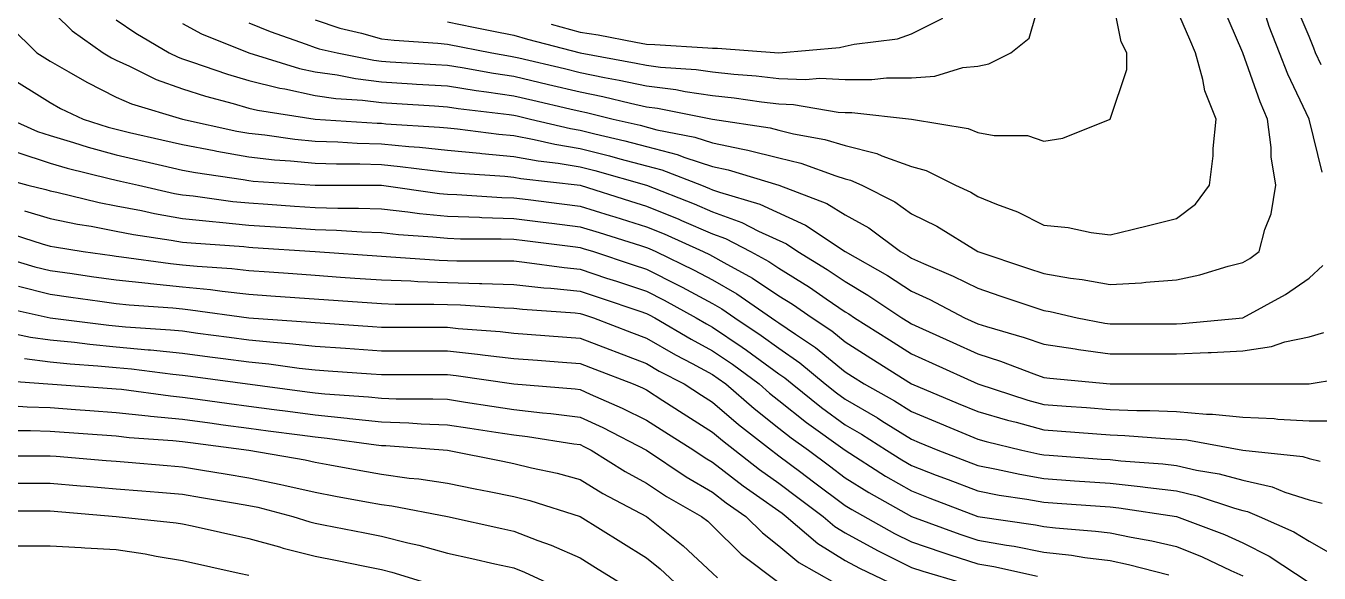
# Model space of a CAD drawing. Header units: inches. Extents: x 794995 to 811195, y 2485918 to 2508058.
# Drawn here: x 806294 to 806880, y 2498673 to 2498921 of the extents above; entities that cross this region are included whole.
import ezdxf

# ---------------------------------------------------------------- set-up
doc = ezdxf.new("R2010")
doc.units = ezdxf.units.IN
doc.header["$MEASUREMENT"] = 0
doc.layers.add('contour', color=7, linetype='Continuous')

msp = doc.modelspace()

# ---------------------------------------------------------------- linework, layer by layer
at = {"layer": 'contour'}
for points in [[(806880.61, 2498902.91), (806878.16, 2498908.36), (806877.3, 2498910.5), (806875.16, 2498915.86), (806868.49, 2498931.69), (806866.16, 2498938.36), (806854.16, 2498968.36), (806852.36, 2498975.56), (806845.16, 2498998.36), (806839.7, 2499022.91), (806838.49, 2499028.36), (806837.16, 2499036.36), (806835.69, 2499048.89), (806833.91, 2499058.36), (806833.16, 2499070.36), (806833.16, 2499076.36), (806832.3, 2499088.36), (806835.69, 2499097.84), (806845.16, 2499118.36), (806865.16, 2499128.36), (806875.16, 2499131.7), (806889.28, 2499132.48)], [(806425.16, 2498923.36), (806436.41, 2498919.61), (806446.16, 2498917.36), (806455.16, 2498914.79), (806460.97, 2498914.17), (806480.71, 2498912.81), (806485.16, 2498912.36), (806505.16, 2498908.36), (806513.62, 2498906.82), (806515.16, 2498906.6), (806517.47, 2498906.05), (806538.02, 2498901.22), (806545.16, 2498899.54), (806556.27, 2498897.25), (806562.85, 2498896.05), (806575.16, 2498893.36), (806588.49, 2498891.7), (806592.66, 2498890.86), (806605.16, 2498889.08), (806614.84, 2498888.04), (806627.33, 2498886.19), (806635.16, 2498885.28), (806641.83, 2498885.03), (806662, 2498881.52), (806665.16, 2498881.36), (806668.16, 2498881.36), (806695.16, 2498878.36), (806720.87, 2498874.08), (806725.16, 2498872.36), (806732.66, 2498870.86), (806747.66, 2498870.86), (806755.16, 2498868.36), (806763.73, 2498869.79), (806785.16, 2498878.36), (806792.66, 2498900.86), (806792.66, 2498908.36), (806790.16, 2498913.36), (806785.16, 2498938.36)], [(806485.16, 2498922.36), (806496.83, 2498920.03), (806505.16, 2498918.36), (806515.16, 2498916.36), (806521.31, 2498914.52), (806545.16, 2498908.36), (806570.54, 2498903.75), (806575.16, 2498902.74), (806581.59, 2498901.93), (806597.66, 2498900.86), (806605.16, 2498899.79), (806614.76, 2498898.76), (806624.81, 2498898.02), (806635.16, 2498896.82), (806647.16, 2498896.36), (806653.73, 2498896.93), (806665.16, 2498896.36), (806677.16, 2498896.36), (806683.91, 2498897.11), (806695.16, 2498897.11), (806705.75, 2498897.77), (806718.49, 2498901.69), (806725.16, 2498902.36), (806730.16, 2498903.36), (806740.16, 2498908.36), (806748.49, 2498915.03), (806755.16, 2498938.36)], [(806300.16, 2498933.36), (806315.16, 2498918.36), (806329.16, 2498908.36), (806332.94, 2498906.14), (806335.16, 2498905.03), (806341.16, 2498902.36), (806353.16, 2498896.36), (806365.16, 2498892), (806375.5, 2498888.71), (806388.1, 2498885.42), (806395.16, 2498883.36), (806399.16, 2498882.36), (806425.16, 2498878.36), (806453.34, 2498876.54), (806455.16, 2498876.49), (806457.23, 2498876.29), (806481.52, 2498874.72), (806485.16, 2498874.36), (806489.6, 2498873.92), (806508.3, 2498871.5), (806515.16, 2498870.86), (806524.39, 2498869.13), (806533.73, 2498866.93), (806545.16, 2498865.03), (806558.49, 2498861.7), (806563.16, 2498860.36), (806575.16, 2498857.19), (806582.14, 2498855.34), (806600.16, 2498848.36), (806603.76, 2498846.97), (806605.16, 2498846.36), (806608.32, 2498845.2), (806626.59, 2498839.79), (806647.16, 2498830.36), (806665.16, 2498818.36), (806684.25, 2498807.45), (806695.16, 2498800.36), (806703.44, 2498796.64), (806719.16, 2498788.36), (806725.16, 2498785.63), (806729.16, 2498784.36), (806746.27, 2498779.47), (806755.16, 2498776.36), (806769.28, 2498774.24), (806770.76, 2498773.96), (806785.16, 2498772), (806815.16, 2498772), (806829.44, 2498772.65), (806830.87, 2498772.65), (806845.16, 2498773.36), (806858.2, 2498775.32), (806864.25, 2498777.45), (806875.16, 2498779.79), (806881.83, 2498781.69)], [(806365.16, 2498921.7), (806373.73, 2498916.93), (806395.16, 2498908.36), (806418.1, 2498901.3), (806425.16, 2498899.79), (806435.16, 2498898.36), (806443.49, 2498896.69), (806455.16, 2498895.24), (806469.16, 2498894.36), (806471.04, 2498894.24), (806485.16, 2498893.36), (806498.13, 2498891.33), (806502.74, 2498890.77), (806515.16, 2498888.95), (806523.73, 2498886.93), (806540.54, 2498882.98), (806545.16, 2498881.89), (806548.08, 2498881.29), (806560.16, 2498878.36), (806572.37, 2498875.57), (806579.96, 2498873.56), (806597.05, 2498870.25), (806605.16, 2498867.65), (806618.79, 2498864.72), (806621.16, 2498864.36), (806635.16, 2498860.86), (806645.16, 2498858.36), (806660.87, 2498852.65), (806665.16, 2498851.36), (806667.56, 2498850.76), (806672.66, 2498848.36), (806687.66, 2498840.86), (806695.16, 2498835.5), (806706.59, 2498829.79), (806725.16, 2498818.36), (806747.66, 2498810.86), (806755.16, 2498808.36), (806767.16, 2498806.36), (806772.53, 2498805.73), (806785.16, 2498803.36), (806799.28, 2498804.24), (806801.31, 2498804.51), (806815.16, 2498805.5), (806825.75, 2498807.77), (806838.49, 2498811.69), (806845.16, 2498813.36), (806848.32, 2498815.2), (806852.66, 2498818.36), (806855.16, 2498828.36), (806858.02, 2498835.5), (806860.16, 2498848.36), (806858.02, 2498861.22), (806858.02, 2498865.5), (806856.41, 2498878.36), (806852.98, 2498886.19), (806845.16, 2498908.36), (806836.16, 2498929.36)], [(806395.16, 2498922), (806404.84, 2498918.04), (806421.16, 2498912.36), (806425.16, 2498910.86), (806427.03, 2498910.24), (806435.16, 2498908.36), (806451.83, 2498905.03), (806455.16, 2498904.61), (806459.16, 2498904.36), (806479.87, 2498903.07), (806485.16, 2498902.74), (806491.83, 2498901.69), (806505.93, 2498899.13), (806515.16, 2498897.77), (806530.87, 2498894.08), (806545.16, 2498890.71), (806555.4, 2498888.61), (806567.96, 2498885.56), (806575.16, 2498883.99), (806580.16, 2498883.36), (806605.16, 2498878.36), (806631.16, 2498874.36), (806635.16, 2498873.36), (806641.83, 2498871.69), (806655.93, 2498869.13), (806665.16, 2498866.36), (806679.56, 2498862.76), (806681.83, 2498861.7), (806695.16, 2498856.93), (806701.83, 2498855.03), (806715.16, 2498848.36), (806722, 2498845.2), (806725.16, 2498843.36), (806733.73, 2498839.79), (806743.16, 2498836.36), (806755.16, 2498830.36), (806766.07, 2498829.27), (806776.59, 2498826.93), (806785.16, 2498825.86), (806795.16, 2498828.36), (806803.16, 2498830.36), (806815.16, 2498833.36), (806823.73, 2498839.79), (806830.16, 2498848.36), (806831.83, 2498861.7), (806831.83, 2498865.03), (806833.16, 2498878.36), (806828.02, 2498891.22), (806827.16, 2498896.36), (806823.73, 2498908.36), (806821.16, 2498914.36), (806815.16, 2498928.36)], [(806881.16, 2498854.36), (806875.16, 2498878.36), (806865.56, 2498898.76), (806861.83, 2498908.36), (806857.16, 2498920.36), (806854.39, 2498929.13)], [(806287.16, 2498920.36), (806299.16, 2498908.36), (806305.16, 2498904.61), (806313.73, 2498899.79), (806321.83, 2498895.03), (806335.16, 2498888.36), (806342.08, 2498885.28), (806365.16, 2498878.36), (806389.7, 2498872.91), (806395.16, 2498871.93), (806402.36, 2498871.16), (806416.07, 2498869.27), (806425.16, 2498868.36), (806435.5, 2498868.02), (806444.25, 2498867.45), (806455.16, 2498867.11), (806467.57, 2498865.95), (806472.43, 2498865.63), (806485.16, 2498864.36), (806499.7, 2498862.91), (806500.68, 2498862.84), (806515.16, 2498861.49), (806526.21, 2498859.41), (806535.16, 2498858.36), (806545.16, 2498856.69), (806551.83, 2498855.03), (806575.16, 2498848.36), (806596.79, 2498839.99), (806605.16, 2498836.36), (806618.33, 2498831.53), (806625.93, 2498827.59), (806638.59, 2498821.79), (806643.73, 2498818.36), (806657.05, 2498810.25), (806665.16, 2498804.72), (806675.44, 2498798.65), (806690.87, 2498788.36), (806693.49, 2498786.7), (806695.16, 2498785.63), (806700.16, 2498783.36), (806713.91, 2498777.11), (806725.16, 2498772), (806735.5, 2498768.71), (806750.54, 2498762.98), (806755.16, 2498761.36), (806757.77, 2498760.97), (806785.16, 2498758.36), (806875.16, 2498758.36), (806900.87, 2498762.65)], [(806335.16, 2498923.36), (806344.05, 2498917.25), (806359.16, 2498908.36), (806363.16, 2498906.36), (806365.16, 2498905.63), (806369.16, 2498904.36), (806385.48, 2498898.68), (806395.16, 2498895.86), (806409.16, 2498892.36), (806411.52, 2498892), (806425.16, 2498889.08), (806434.53, 2498887.74), (806446.59, 2498886.93), (806455.16, 2498885.86), (806462.22, 2498885.42), (806479.16, 2498884.36), (806485.16, 2498883.99), (806490.02, 2498883.23), (806513.09, 2498880.43), (806515.16, 2498880.13), (806516.59, 2498879.79), (806522.66, 2498878.36), (806540.87, 2498874.08), (806545.16, 2498873.36), (806551.83, 2498871.69), (806565.39, 2498868.59), (806575.16, 2498866.01), (806589.11, 2498862.31), (806592.53, 2498860.99), (806605.16, 2498856.93), (806612.22, 2498855.42), (806635.16, 2498848.36), (806656.88, 2498840.09), (806665.16, 2498835.03), (806675.87, 2498829.08), (806690.16, 2498818.36), (806693.34, 2498816.54), (806695.16, 2498815.36), (806700.61, 2498812.91), (806714.05, 2498807.25), (806725.16, 2498801.7), (806735.16, 2498798.36), (806750.16, 2498793.36), (806755.16, 2498791.69), (806758.02, 2498791.22), (806770.16, 2498788.36), (806782.76, 2498785.96), (806785.16, 2498785.63), (806815.16, 2498785.63), (806817.77, 2498785.75), (806845.16, 2498788.36), (806864.57, 2498798.95), (806875.16, 2498806.36), (806881.47, 2498812.05)], [(806532.12, 2498921.4), (806545.16, 2498917.74), (806553.27, 2498916.47), (806570.36, 2498913.16), (806575.16, 2498912.36), (806579.03, 2498912.23), (806602.94, 2498910.58), (806605.16, 2498910.5), (806607.3, 2498910.5), (806635.16, 2498908.36), (806662.66, 2498910.86), (806665.16, 2498911.36), (806669.16, 2498912.36), (806688.84, 2498914.68), (806695.16, 2498916.93), (806709.44, 2498924.08)], [(806285.16, 2498898.36), (806305.16, 2498885.86), (806309.96, 2498883.16), (806320.16, 2498878.36), (806331.52, 2498874.72), (806335.16, 2498873.75), (806341.16, 2498872.36), (806355.78, 2498868.99), (806365.16, 2498866.82), (806379.44, 2498864.08), (806380.61, 2498863.82), (806395.16, 2498861.22), (806406.77, 2498859.97), (806414.05, 2498859.47), (806425.16, 2498858.36), (806434.84, 2498858.04), (806445.48, 2498858.04), (806455.16, 2498857.74), (806463.73, 2498856.93), (806478.49, 2498855.03), (806485.16, 2498854.36), (806490.61, 2498853.82), (806511.02, 2498852.5), (806515.16, 2498852.11), (806518.32, 2498851.52), (806545.16, 2498848.36), (806568.02, 2498841.22), (806575.16, 2498838.99), (806589.83, 2498833.03), (806591.04, 2498832.48), (806605.16, 2498826.36), (806611.01, 2498824.22), (806622.3, 2498818.36), (806630.66, 2498813.86), (806635.16, 2498810.86), (806649.01, 2498802.21), (806656.59, 2498796.93), (806665.16, 2498791.09), (806666.87, 2498790.08), (806669.45, 2498788.36), (806685.16, 2498778.36), (806695.16, 2498772), (806704.53, 2498767.74), (806725.16, 2498758.36), (806747.89, 2498751.09), (806755.16, 2498749.13), (806765.16, 2498748.36), (806774.45, 2498747.65), (806785.16, 2498746.82), (806797.16, 2498746.36), (806803.16, 2498746.36), (806815.16, 2498745.86), (806828.79, 2498744.72), (806831.52, 2498744.72), (806845.16, 2498743.36), (806859.44, 2498742.65), (806861.04, 2498742.48), (806875.16, 2498741.7), (806888.49, 2498741.7)], [(806287.16, 2498878.36), (806299.53, 2498872.74), (806305.16, 2498870.86), (806315.75, 2498867.77), (806322.43, 2498865.63), (806335.16, 2498862.21), (806356.16, 2498857.36), (806365.16, 2498855.28), (806370.97, 2498854.17), (806392.55, 2498850.97), (806395.16, 2498850.5), (806397.09, 2498850.3), (806425.16, 2498848.36), (806455.16, 2498848.36), (806481.52, 2498844.72), (806485.16, 2498844.36), (806489.3, 2498844.22), (806509.7, 2498842.91), (806515.16, 2498842.74), (806521.59, 2498841.93), (806536.83, 2498840.03), (806545.16, 2498838.99), (806558.79, 2498834.72), (806560.87, 2498834.08), (806575.16, 2498829.61), (806583.16, 2498826.36), (806600.87, 2498818.36), (806603.76, 2498816.97), (806605.16, 2498816.22), (806610.16, 2498813.36), (806623.16, 2498806.36), (806635.16, 2498798.36), (806641.31, 2498794.52), (806650.16, 2498788.36), (806659.16, 2498782.36), (806665.16, 2498777.45), (806676.83, 2498770.03), (806695.16, 2498758.36), (806716.34, 2498749.54), (806725.16, 2498745.86), (806738.71, 2498741.91), (806742.53, 2498740.99), (806755.16, 2498737.59), (806785.16, 2498735.28), (806791.83, 2498735.03), (806809.94, 2498733.58), (806815.16, 2498733.36), (806819.77, 2498732.98), (806845.16, 2498728.36), (806872.3, 2498725.5), (806875.16, 2498724.61), (806880.16, 2498723.36)], [(806290.16, 2498863.36), (806305.16, 2498858.36), (806312.9, 2498856.1), (806332, 2498851.52), (806335.16, 2498850.67), (806337.03, 2498850.24), (806345.16, 2498848.36), (806361.52, 2498844.72), (806365.16, 2498844.08), (806369.96, 2498843.56), (806387.89, 2498841.09), (806395.16, 2498840.36), (806403.73, 2498839.79), (806415.78, 2498838.99), (806425.16, 2498838.36), (806435.5, 2498838.02), (806444.81, 2498838.02), (806455.16, 2498837.65), (806467.16, 2498836.36), (806472.43, 2498835.63), (806485.16, 2498834.36), (806499.64, 2498833.88), (806500.61, 2498833.82), (806515.16, 2498833.36), (806528.49, 2498831.7), (806532.3, 2498831.22), (806545.16, 2498829.61), (806553.73, 2498826.93), (806572.43, 2498821.09), (806575.16, 2498820.24), (806576.49, 2498819.69), (806579.45, 2498818.36), (806596.79, 2498809.99), (806605.16, 2498805.5), (806616.07, 2498799.27), (806631.83, 2498788.36), (806633.83, 2498787.03), (806635.16, 2498786.05), (806642.66, 2498780.86), (806651.66, 2498774.86), (806665.16, 2498763.82), (806668.49, 2498761.69), (806673.73, 2498758.36), (806687.47, 2498750.67), (806695.16, 2498745.86), (806725.16, 2498733.36), (806729.03, 2498732.23), (806745.16, 2498728.36), (806753.34, 2498726.54), (806755.16, 2498726.22), (806757.47, 2498726.05), (806781.16, 2498724.36), (806785.16, 2498724.08), (806789.96, 2498723.56), (806808.95, 2498722.15), (806815.16, 2498721.44), (806824.16, 2498719.36), (806834.45, 2498717.65), (806845.16, 2498714.72), (806858.49, 2498711.7), (806864.25, 2498709.27), (806875.16, 2498705.86), (806881.16, 2498704.36)], [(806279.45, 2498852.65), (806295.16, 2498848.36), (806303.22, 2498846.43), (806305.16, 2498845.86), (806308.32, 2498845.2), (806327.42, 2498840.62), (806335.16, 2498839.13), (806346.59, 2498836.93), (806352.43, 2498835.63), (806365.16, 2498833.36), (806378.71, 2498831.91), (806381.83, 2498831.7), (806395.16, 2498830.36), (806414.45, 2498829.08), (806425.16, 2498828.36), (806434.84, 2498828.04), (806446.27, 2498827.25), (806455.16, 2498826.93), (806462.9, 2498826.1), (806478.49, 2498825.03), (806485.16, 2498824.36), (806490.97, 2498824.17), (806509.35, 2498824.17), (806515.16, 2498823.99), (806520.16, 2498823.36), (806543.02, 2498820.5), (806545.16, 2498820.24), (806546.59, 2498819.79), (806551.16, 2498818.36), (806569.16, 2498812.36), (806575.16, 2498810.36), (806589.83, 2498803.03), (806591.31, 2498802.21), (806605.16, 2498794.79), (806609.25, 2498792.45), (806615.16, 2498788.36), (806627.16, 2498780.36), (806635.16, 2498774.51), (806644.7, 2498767.91), (806656.16, 2498758.36), (806661.16, 2498754.36), (806665.16, 2498751.44), (806679.79, 2498743), (806681.83, 2498741.7), (806695.16, 2498733.36), (806698.69, 2498731.89), (806707.16, 2498728.36), (806720.16, 2498723.36), (806725.16, 2498721.44), (806733.73, 2498719.79), (806744.25, 2498717.45), (806755.16, 2498715.5), (806769.01, 2498714.51), (806785.16, 2498713.36), (806798.71, 2498711.91), (806802.12, 2498711.4), (806815.16, 2498709.9), (806824.53, 2498707.74), (806841.41, 2498702.11), (806845.16, 2498701.09), (806847.38, 2498700.58), (806852.66, 2498698.36), (806868.24, 2498691.44), (806875.16, 2498687.11), (806887.16, 2498680.36)], [(806293.55, 2498836.75), (806305.16, 2498833.36), (806317.57, 2498830.77), (806323.73, 2498829.79), (806335.16, 2498827.59), (806342.9, 2498826.1), (806359.94, 2498823.58), (806365.16, 2498822.65), (806369.03, 2498822.23), (806392.94, 2498820.58), (806395.16, 2498820.36), (806397.03, 2498820.24), (806425.16, 2498818.36), (806455.16, 2498816.22), (806457.38, 2498816.14), (806481.29, 2498814.49), (806485.16, 2498814.36), (806489.3, 2498814.22), (806511.02, 2498814.22), (806515.16, 2498814.08), (806519.96, 2498813.56), (806537.89, 2498811.09), (806545.16, 2498810.36), (806557.16, 2498806.36), (806561.66, 2498804.86), (806575.16, 2498800.36), (806583.16, 2498796.36), (806597.66, 2498788.36), (806602.37, 2498785.57), (806605.16, 2498784.08), (806618.49, 2498775.03), (806620.49, 2498773.69), (806635.16, 2498762.98), (806637.89, 2498761.09), (806641.16, 2498758.36), (806654.49, 2498747.69), (806665.16, 2498739.9), (806672.48, 2498735.68), (806683.91, 2498728.36), (806690.77, 2498723.97), (806695.16, 2498721.44), (806706.41, 2498717.11), (806711.83, 2498715.03), (806725.16, 2498709.9), (806734.84, 2498708.04), (806747.33, 2498706.19), (806755.16, 2498704.79), (806761.16, 2498704.36), (806780.54, 2498702.98), (806785.16, 2498702.65), (806789.03, 2498702.23), (806815.16, 2498698.36), (806836.88, 2498690.09), (806845.16, 2498686.36), (806857.16, 2498680.36), (806875.16, 2498668.36)], [(806284.25, 2498827.45), (806301.63, 2498821.89), (806305.16, 2498820.86), (806307.23, 2498820.43), (806320.16, 2498818.36), (806333.28, 2498816.49), (806335.16, 2498816.22), (806337.56, 2498815.96), (806359.7, 2498812.91), (806365.16, 2498812.36), (806371.83, 2498811.69), (806387.42, 2498810.62), (806395.16, 2498809.79), (806404.39, 2498809.13), (806415.16, 2498808.36), (806425.16, 2498807.65), (806436.7, 2498806.82), (806443.16, 2498806.36), (806455.16, 2498805.5), (806468.49, 2498805.03), (806471.61, 2498804.81), (806485.16, 2498804.36), (806499.64, 2498803.88), (806500.68, 2498803.88), (806515.16, 2498803.36), (806528.71, 2498801.91), (806531.83, 2498801.7), (806545.16, 2498800.36), (806554.16, 2498797.36), (806572.16, 2498791.36), (806575.16, 2498790.36), (806576.49, 2498789.69), (806578.91, 2498788.36), (806595.39, 2498778.59), (806605.16, 2498773.36), (806614.09, 2498767.3), (806626.16, 2498758.36), (806630.97, 2498754.18), (806635.16, 2498750.86), (806647.72, 2498740.92), (806665.16, 2498728.36), (806683.45, 2498716.65), (806695.16, 2498709.9), (806703.49, 2498706.69), (806725.16, 2498698.36), (806751.29, 2498694.49), (806755.16, 2498693.75), (806760.38, 2498693.14), (806778.49, 2498691.69), (806785.16, 2498690.86), (806794.63, 2498688.89), (806804.05, 2498687.25), (806815.16, 2498684.72), (806826.77, 2498679.97), (806839.7, 2498673.82), (806845.16, 2498671.36)], [(806275.16, 2498818.36), (806298.3, 2498811.5), (806305.16, 2498809.79), (806315.16, 2498808.36), (806323.91, 2498807.11), (806335.16, 2498805.5), (806349.56, 2498803.96), (806350.61, 2498803.82), (806365.16, 2498802.36), (806377.89, 2498801.09), (806383.16, 2498800.36), (806395.16, 2498799.08), (806405.16, 2498798.36), (806415.93, 2498797.59), (806455.16, 2498794.79), (806461.37, 2498794.57), (806478.95, 2498794.57), (806485.16, 2498794.36), (806490.97, 2498794.17), (806510.71, 2498792.81), (806515.16, 2498792.65), (806519.03, 2498792.23), (806542.94, 2498790.58), (806545.16, 2498790.36), (806546.66, 2498789.86), (806551.16, 2498788.36), (806568.49, 2498781.69), (806575.16, 2498779.13), (806588.33, 2498771.53), (806595.93, 2498767.59), (806605.16, 2498762.65), (806607.71, 2498760.91), (806611.16, 2498758.36), (806624, 2498747.2), (806635.16, 2498738.36), (806640.74, 2498733.94), (806648.49, 2498728.36), (806658.02, 2498721.22), (806665.16, 2498715.86), (806675.93, 2498709.13), (806695.16, 2498698.36), (806717.05, 2498690.25), (806725.16, 2498687.65), (806738.2, 2498685.32), (806741.61, 2498684.81), (806755.16, 2498682.21), (806767.57, 2498680.77), (806773.73, 2498679.79), (806785.16, 2498678.36), (806793.44, 2498676.64), (806811.63, 2498671.89)], [(806290.87, 2498802.65), (806305.16, 2498799.08), (806314.53, 2498797.74), (806327.66, 2498795.86), (806335.16, 2498794.79), (806340.97, 2498794.17), (806360.71, 2498792.81), (806365.16, 2498792.36), (806368.8, 2498792), (806395.16, 2498788.36), (806423.22, 2498786.43), (806425.16, 2498786.22), (806427.47, 2498786.05), (806451.16, 2498784.36), (806455.16, 2498784.08), (806485.16, 2498784.08), (806489.96, 2498783.56), (806508.95, 2498782.15), (806515.16, 2498781.44), (806545.16, 2498779.13), (806575.16, 2498767.59), (806581.01, 2498764.22), (806592.3, 2498758.36), (806600.16, 2498753.36), (806605.16, 2498750.18), (806616.87, 2498740.07), (806631.83, 2498728.36), (806633.7, 2498726.9), (806635.16, 2498725.86), (806645.16, 2498718.36), (806650.87, 2498714.08), (806665.16, 2498703.36), (806668.24, 2498701.44), (806687.47, 2498690.67), (806695.16, 2498686.82), (806708.87, 2498682.08), (806712.53, 2498680.99), (806725.16, 2498676.93), (806732.43, 2498675.63), (806752.3, 2498671.22)], [(806280.61, 2498793.82), (806305.16, 2498788.36), (806331.73, 2498784.93), (806339.3, 2498784.22), (806359.7, 2498782.91), (806365.16, 2498782.36), (806372.08, 2498781.44), (806386.34, 2498779.54), (806395.16, 2498778.36), (806406.27, 2498777.25), (806413.55, 2498776.75), (806425.16, 2498775.5), (806439.01, 2498774.51), (806455.16, 2498773.36), (806485.16, 2498773.36), (806498.71, 2498771.91), (806502.12, 2498771.4), (806515.16, 2498769.9), (806525.87, 2498769.08), (806535.16, 2498768.36), (806545.16, 2498767.59), (806551.83, 2498765.03), (806569.16, 2498758.36), (806573.34, 2498756.54), (806575.16, 2498755.63), (806582.66, 2498750.86), (806591.83, 2498745.03), (806605.16, 2498736.54), (806609.55, 2498732.75), (806615.16, 2498728.36), (806626.38, 2498719.58), (806635.16, 2498713.36), (806643.73, 2498706.93), (806655.16, 2498698.36), (806660.54, 2498693.75), (806665.16, 2498690.86), (806679.75, 2498682.96), (806681.31, 2498682.21), (806695.16, 2498675.28), (806700.3, 2498673.5), (806717.66, 2498668.36)], [(806280.61, 2498782.91), (806296.34, 2498779.54), (806305.16, 2498778.36), (806316.27, 2498777.25), (806323.16, 2498776.36), (806335.16, 2498775.24), (806349.64, 2498773.88), (806350.61, 2498773.82), (806365.16, 2498772.36), (806377.51, 2498770.71), (806383.62, 2498769.9), (806395.16, 2498768.36), (806404.25, 2498767.45), (806417.96, 2498765.56), (806425.16, 2498764.79), (806431.16, 2498764.36), (806450.54, 2498762.98), (806455.16, 2498762.65), (806485.16, 2498762.65), (806489.03, 2498762.23), (806515.16, 2498758.36), (806542.94, 2498756.14), (806545.16, 2498755.86), (806549.77, 2498753.75), (806564.25, 2498747.45), (806575.16, 2498742), (806583.49, 2498736.69), (806596.59, 2498728.36), (806601.73, 2498724.93), (806605.16, 2498722.91), (806619.01, 2498712.21), (806626.59, 2498706.93), (806635.16, 2498700.86), (806636.59, 2498699.79), (806638.49, 2498698.36), (806652.85, 2498686.05), (806665.16, 2498678.36), (806671.64, 2498674.85), (806685.16, 2498668.36)], [(806293.62, 2498769.9), (806305.16, 2498768.36), (806314.25, 2498767.45), (806326.88, 2498766.64), (806335.16, 2498765.86), (806342.02, 2498765.22), (806360.71, 2498762.81), (806365.16, 2498762.36), (806368.69, 2498761.89), (806421.63, 2498754.83), (806425.16, 2498754.36), (806429.6, 2498753.92), (806449.35, 2498752.56), (806455.16, 2498751.93), (806461.83, 2498751.69), (806478.49, 2498751.69), (806485.16, 2498751.44), (806493.34, 2498750.18), (806505.16, 2498748.36), (806515.16, 2498746.82), (806528.2, 2498745.32), (806531.83, 2498745.03), (806545.16, 2498743.36), (806555.44, 2498738.65), (806575.16, 2498728.36), (806593.16, 2498716.36), (806605.16, 2498709.27), (806611.31, 2498704.52), (806620.16, 2498698.36), (806627.66, 2498690.86), (806635.16, 2498685.03), (806644.25, 2498677.45), (806660.16, 2498668.36)], [(806277.16, 2498760.36), (806333.16, 2498756.36), (806335.16, 2498756.22), (806337.56, 2498755.96), (806359.7, 2498752.91), (806365.16, 2498752.36), (806372.08, 2498751.44), (806386.34, 2498749.54), (806395.16, 2498748.36), (806406.7, 2498746.82), (806412.81, 2498746.01), (806425.16, 2498744.36), (806439.7, 2498742.91), (806440.76, 2498742.76), (806455.16, 2498741.22), (806467.57, 2498740.77), (806473.16, 2498740.36), (806485.16, 2498739.9), (806495.16, 2498738.36), (806506.98, 2498736.54), (806515.16, 2498735.28), (806521.37, 2498734.57), (806542.3, 2498731.22), (806545.16, 2498730.86), (806546.87, 2498730.08), (806550.16, 2498728.36), (806565.48, 2498718.68), (806575.16, 2498713.36), (806584.25, 2498707.45), (806600.16, 2498698.36), (806602.94, 2498696.14), (806605.16, 2498694.08), (806618.02, 2498681.22), (806635.16, 2498668.36)], [(806284.76, 2498748.76), (806294.81, 2498748.02), (806305.16, 2498747.65), (806316.7, 2498746.82), (806323.16, 2498746.36), (806335.16, 2498745.5), (806349.56, 2498743.96), (806350.61, 2498743.82), (806365.16, 2498742.36), (806377.51, 2498740.71), (806383.62, 2498739.9), (806395.16, 2498738.36), (806403.98, 2498737.19), (806418.24, 2498735.28), (806425.16, 2498734.36), (806430.61, 2498733.82), (806452.76, 2498730.76), (806455.16, 2498730.5), (806457.23, 2498730.43), (806485.16, 2498728.36), (806510.16, 2498723.36), (806515.16, 2498722.36), (806523.16, 2498720.36), (806534.72, 2498717.93), (806545.16, 2498715.03), (806555.5, 2498708.71), (806575.16, 2498698.36), (806591.83, 2498685.03), (806605.16, 2498672.65), (806607.3, 2498670.5)], [(806284.05, 2498737.25), (806296.27, 2498737.25), (806305.16, 2498736.93), (806335.16, 2498734.79), (806340.97, 2498734.17), (806360.71, 2498732.81), (806365.16, 2498732.36), (806368.69, 2498731.89), (806395.16, 2498728.36), (806420.71, 2498723.92), (806425.16, 2498722.91), (806431.83, 2498721.69), (806445.93, 2498719.13), (806455.16, 2498717.45), (806467.79, 2498715.73), (806472.12, 2498715.32), (806485.16, 2498713.36), (806497.66, 2498710.86), (806503.91, 2498709.61), (806515.16, 2498707.36), (806522.36, 2498705.56), (806545.16, 2498698.36), (806563.62, 2498686.82), (806575.16, 2498679.61), (806581.37, 2498674.57), (806588.02, 2498668.36)], [(806275.16, 2498725.86), (806305.16, 2498725.86), (806307.89, 2498725.63), (806330.54, 2498723.75), (806335.16, 2498723.36), (806340.61, 2498722.91), (806358.24, 2498721.44), (806365.16, 2498720.86), (806374.16, 2498719.36), (806384.45, 2498717.65), (806395.16, 2498715.86), (806409.64, 2498712.84), (806411.04, 2498712.48), (806425.16, 2498709.27), (806434.39, 2498707.59), (806448.49, 2498705.03), (806455.16, 2498703.82), (806459.96, 2498703.16), (806485.16, 2498698.36), (806509.7, 2498692.91), (806515.16, 2498691.69), (806526.07, 2498687.45), (806532.12, 2498685.32), (806545.16, 2498679.61), (806552.08, 2498675.28), (806563.16, 2498668.36)], [(806275.16, 2498713.36), (806305.16, 2498713.36), (806319.01, 2498712.21), (806321.52, 2498712), (806335.16, 2498710.86), (806346.7, 2498709.9), (806354.25, 2498709.27), (806365.16, 2498708.36), (806373.73, 2498706.93), (806389.16, 2498704.36), (806395.16, 2498703.36), (806399.3, 2498702.5), (806415.16, 2498698.36), (806422.76, 2498695.96), (806425.16, 2498695.36), (806428.91, 2498694.61), (806447.66, 2498690.86), (806455.16, 2498689.36), (806467.16, 2498686.36), (806472.12, 2498685.32), (806485.16, 2498681.7), (806496.07, 2498679.27), (806506.59, 2498676.93), (806515.16, 2498675.03), (806519.96, 2498673.16), (806530.16, 2498668.36)], [(806275.16, 2498700.86), (806305.16, 2498700.86), (806335.16, 2498698.36), (806362.3, 2498695.5), (806365.16, 2498695.03), (806369.45, 2498694.08), (806395.16, 2498688.36), (806409.01, 2498684.51), (806410.76, 2498683.96), (806425.16, 2498680.36), (806435.16, 2498678.36), (806447.66, 2498675.86), (806455.16, 2498674.36), (806459.96, 2498673.16), (806475.16, 2498668.36)], [(806275.16, 2498685.03), (806305.16, 2498685.03), (806319.28, 2498684.24), (806320.87, 2498684.08), (806335.16, 2498683.36), (806348.2, 2498681.4), (806353.16, 2498680.36), (806365.16, 2498678.36), (806390.87, 2498672.65), (806395.16, 2498671.69)]]:
    msp.add_lwpolyline(points, dxfattribs=at)

doc.saveas('drawing.dxf')
